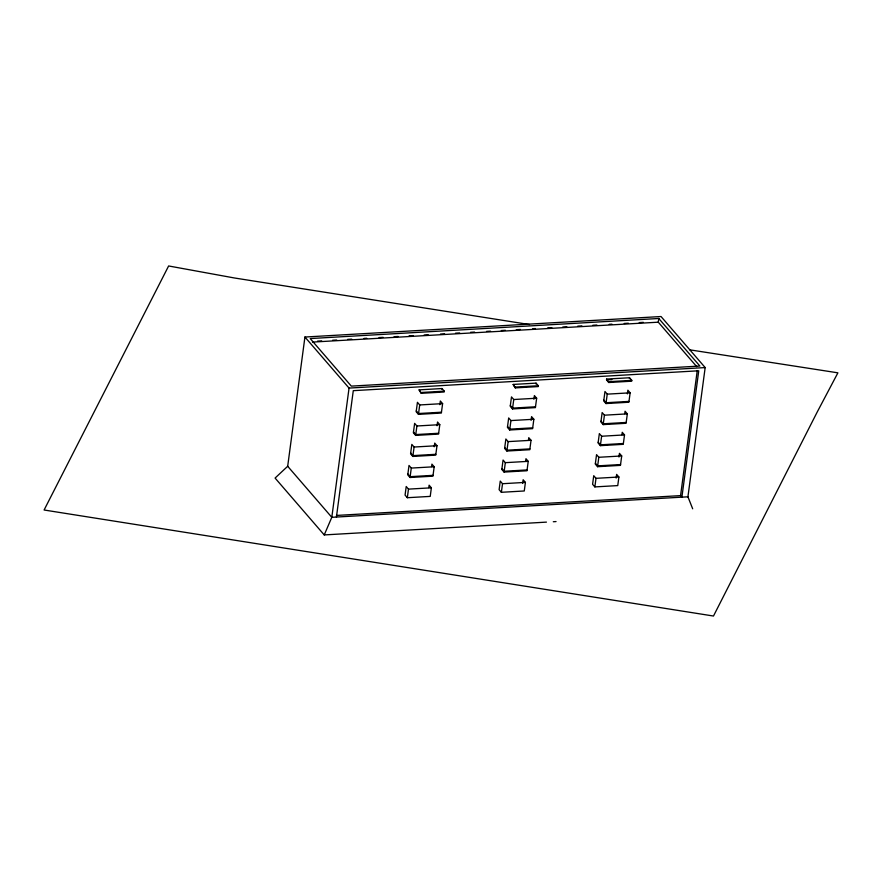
<?xml version="1.0" encoding="UTF-8"?>
<svg xmlns="http://www.w3.org/2000/svg" width="882" height="882" viewBox="0 0 882 882"><rect width="100%" height="100%" fill="white"/><g stroke="black" fill="none" stroke-linecap="round" stroke-linejoin="round"><path stroke-width="1.32" d="M546.443 522.122L324.234 534.922L275.085 478.066L287.686 466.269L304.929 337.034L661.037 316.528L705.17 367.573L687.927 496.809L692.679 508.804M304.929 337.034L349.052 388.08L331.808 517.315L324.234 534.922M336.428 517.039L353.285 390.671L698.753 370.782L681.896 497.15L680.573 495.618L697.254 370.616M419.104 389.866L421.265 393.317L444.164 391.994L444.274 391.167L442.003 388.543L419.104 389.866L421.265 393.317M407.33 497.713L408.476 489.124L406.216 486.511L405.07 495.089L407.33 497.713L430.229 496.39L431.375 487.812L429.115 485.188L428.784 487.647M410.031 477.493L411.288 468.077L409.016 465.464L407.76 474.88L410.031 477.493L432.93 476.181L434.187 466.765L431.915 464.141L431.596 466.6M412.831 456.446L414.088 447.031L411.828 444.418L410.571 453.833L412.831 456.446L435.73 455.134L436.987 445.719L434.727 443.095L434.231 446.777M415.643 435.399L416.899 425.984L414.639 423.371L413.382 432.786L415.643 435.399L438.541 434.087L439.798 424.672L437.538 422.048L437.042 425.73M418.454 414.364L419.711 404.948L417.44 402.324L416.183 411.74L418.454 414.364L441.353 413.041L442.61 403.625L440.339 401.001L439.853 404.684M441.893 389.37L442.003 388.543M513.159 384.442L515.308 387.893L538.207 386.581L538.318 385.743L536.058 383.13L513.159 384.442L515.308 387.893M501.373 492.299L502.52 483.711L500.259 481.087L499.113 489.675L501.373 492.299L524.272 490.976L525.418 482.388L523.158 479.775L522.662 483.457M504.074 472.079L505.331 462.664L503.071 460.051L501.814 469.456L504.074 472.079L526.973 470.768L528.23 461.352L525.97 458.728L525.639 461.176M506.885 451.033L508.142 441.617L505.871 439.004L504.614 448.42L506.885 451.033L529.784 449.721L531.041 440.305L528.77 437.681L528.45 440.129M509.686 429.986L510.943 420.571L508.682 417.958L507.426 427.373L509.686 429.986L532.596 428.674L533.842 419.259L531.581 416.635L531.096 420.317M512.497 408.939L513.754 399.524L511.494 396.911L510.237 406.326L512.497 408.939L535.396 407.627L536.653 398.212L534.393 395.588L533.897 399.27M535.947 383.957L536.058 383.13M606.529 379.888L606.64 379.062L629.539 377.75L631.799 380.363L631.688 381.2L608.789 382.512L606.529 379.888L611.91 379.58M594.854 486.908L596 478.331L593.74 475.707L592.594 484.295L594.854 486.908L617.753 485.596L618.899 477.008L616.639 474.395L616.143 478.066M597.555 466.699L598.812 457.284L596.552 454.66L595.295 464.075L597.555 466.699L620.454 465.376L621.711 455.961L619.451 453.348L618.955 457.019M600.366 445.653L601.623 436.237L599.352 433.613L598.095 443.029L600.366 445.653L623.265 444.33L624.522 434.914L622.251 432.301L621.931 434.749M603.178 424.606L604.424 415.19L602.163 412.567L600.907 421.982L603.178 424.606L626.077 423.283L627.334 413.867L625.062 411.255L624.732 413.702M605.978 403.559L607.235 394.144L604.975 391.52L603.718 400.935L605.978 403.559L628.877 402.236L630.134 392.821L627.874 390.208L627.378 393.89M608.789 382.512L606.64 379.062M629.428 378.576L629.539 377.75M696.714 366.636L658.292 322.184L658.777 318.49L310.21 338.567L351.312 386.118L699.889 366.041L658.777 318.49M317.575 341.113L321.676 340.882M332.602 340.254L336.703 340.011M347.629 339.383L351.72 339.151M364.023 338.445L366.747 338.28M379.04 337.574L383.141 337.343M394.067 336.715L398.168 336.472M409.094 335.844L413.195 335.612M424.121 334.984L428.222 334.741M440.515 334.035L444.605 333.804M455.542 333.175L459.632 332.933M470.558 332.305L474.56 332.073M486.533 331.389L490.524 331.158M501.285 330.541L505.386 330.298M516.312 329.67L520.413 329.438M532.706 328.732L535.44 328.567M547.733 327.861L551.823 327.63M562.76 327.002L566.85 326.759M577.787 326.131L581.877 325.899M592.814 325.271L596.905 325.028M609.197 324.322L611.932 324.168M624.224 323.462L628.326 323.22M639.252 322.592L643.353 322.36M312.46 342.095L658.292 322.184M349.052 388.08L705.17 367.573M421.375 392.479L444.274 391.167M515.419 387.066L538.318 385.743M608.9 381.685L631.799 380.363M419.711 404.948L442.61 403.625M513.754 399.524L536.653 398.212M607.235 394.144L630.134 392.821M441.463 412.214L418.564 413.526L416.304 410.913M535.506 406.789L512.607 408.112L510.347 405.488M628.987 401.409L606.088 402.732L603.828 400.108M416.899 425.984L439.798 424.672M510.943 420.571L533.842 419.259M604.424 415.19L627.334 413.867M438.652 433.26L415.753 434.572L413.493 431.948M532.706 427.836L509.807 429.159L507.536 426.535M626.187 422.456L603.288 423.779L601.017 421.155M414.088 447.031L436.987 445.719M508.142 441.617L531.041 440.305M601.623 436.237L624.522 434.914M435.851 454.296L412.952 455.619L410.681 452.995M529.895 448.883L506.996 450.206L504.725 447.582M623.376 443.503L600.477 444.826L598.205 442.202M411.288 468.077L434.187 466.765M505.331 462.664L528.23 461.352M598.812 457.284L621.711 455.961M433.04 475.343L410.141 476.666L407.87 474.042M527.083 469.93L504.184 471.253L501.924 468.629M620.564 464.549L597.665 465.872L595.405 463.248M408.476 489.124L431.375 487.812M502.52 483.711L525.418 482.388M596 478.331L618.899 477.008M336.483 515.441L680.573 495.618M687.927 496.809L331.808 517.315L287.686 466.269M553.301 521.736L556.046 521.571M529.476 324.543L234.447 277.984L168.627 265.967L44.1 510.005L713.483 616.033L817.25 411.96L837.9 372.832L689.9 349.856"/></g></svg>
